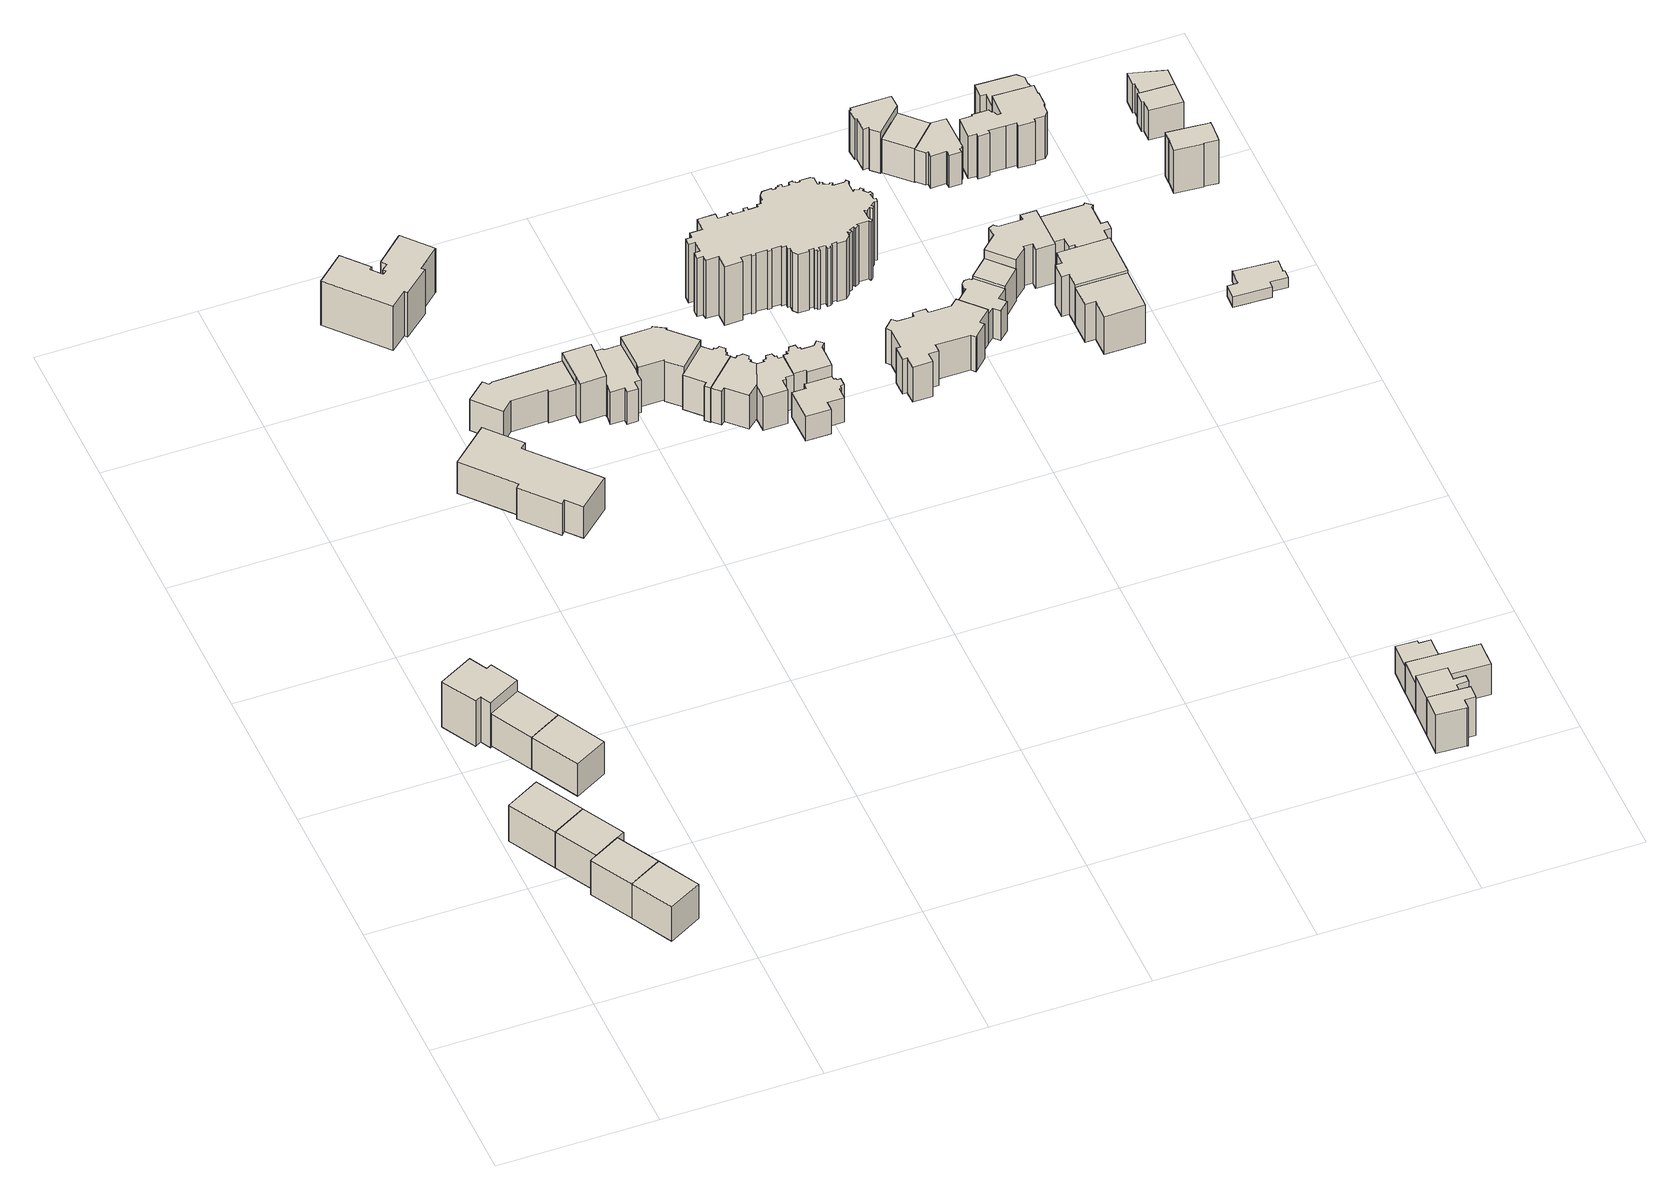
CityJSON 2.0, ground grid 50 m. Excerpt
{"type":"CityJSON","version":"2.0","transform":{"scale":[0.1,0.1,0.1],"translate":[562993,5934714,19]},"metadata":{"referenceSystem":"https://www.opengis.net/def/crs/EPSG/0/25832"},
"CityObjects":{
"building1":{"type":"Building","attributes":{"Gemeindeschluessel":"02200206","Geometrietyp2DReferenz":"3000","BezugspunktDach":"2000","function":"31001_1100","measuredHeight":14.51,"storeysAboveGround":5},"address":[{"country":"Germany","locality":"Hamburg","thoroughfareNumber":"10","thoroughfareName":"Mumsenstraße","postcode":"22767"}],"geometry":[{"type":"Solid","lod":"1","boundaries":[[[[0,1,2,3]],[[4,5,6,7]],[[2,4,7,3]],[[1,5,4,2]],[[0,6,5,1]],[[3,7,6,0]]]]}]},
"building2":{"type":"Building","attributes":{"Gemeindeschluessel":"02200206","Geometrietyp2DReferenz":"3000","BezugspunktDach":"2000","function":"31001_1010","measuredHeight":14.49,"storeysAboveGround":4},"address":[{"country":"Germany","locality":"Hamburg","thoroughfareNumber":"8","thoroughfareName":"Mumsenstraße","postcode":"22767"}],"geometry":[{"type":"Solid","lod":"1","boundaries":[[[[1,8,9,2]],[[10,11,5,4]],[[9,10,4,2]],[[8,11,10,9]],[[1,5,11,8]],[[2,4,5,1]]]]}]},
"building3":{"type":"Building","attributes":{"Gemeindeschluessel":"02200206","Geometrietyp2DReferenz":"3000","BezugspunktDach":"2000","function":"31001_1010","measuredHeight":13.82,"storeysAboveGround":4},"address":[{"country":"Germany","locality":"Hamburg","thoroughfareNumber":"6","thoroughfareName":"Mumsenstraße","postcode":"22767"}],"geometry":[{"type":"Solid","lod":"1","boundaries":[[[[12,13,14,15,16]],[[17,18,19,20,21]],[[15,17,21,16]],[[14,18,17,15]],[[13,19,18,14]],[[12,20,19,13]],[[16,21,20,12]]]]}]},
"building4":{"type":"Building","attributes":{"Gemeindeschluessel":"02200206","Geometrietyp2DReferenz":"3000","BezugspunktDach":"2000","function":"31001_1010","measuredHeight":13.87,"storeysAboveGround":4},"address":[{"country":"Germany","locality":"Hamburg","thoroughfareNumber":"4","thoroughfareName":"Mumsenstraße","postcode":"22767"}],"geometry":[{"type":"Solid","lod":"1","boundaries":[[[[13,22,23,14]],[[24,25,19,18]],[[23,24,18,14]],[[22,25,24,23]],[[13,19,25,22]],[[14,18,19,13]]]]}]},
"building5":{"type":"Building","attributes":{"Gemeindeschluessel":"02200206","Geometrietyp2DReferenz":"3000","BezugspunktDach":"2000","function":"31001_1100","measuredHeight":17.92,"storeysAboveGround":5},"address":[{"country":"Germany","locality":"Hamburg","thoroughfareNumber":"16","thoroughfareName":"Mumsenstraße","postcode":"22767"}],"geometry":[{"type":"Solid","lod":"1","boundaries":[[[[26,27,28,29,30,31,32,33]],[[34,35,36,37,38,39,40,41]],[[32,34,41,33]],[[31,35,34,32]],[[30,36,35,31]],[[29,37,36,30]],[[28,38,37,29]],[[27,39,38,28]],[[26,40,39,27]],[[33,41,40,26]]]]}]},
"building6":{"type":"Building","attributes":{"Gemeindeschluessel":"02200206","Geometrietyp2DReferenz":"3000","BezugspunktDach":"2000","function":"31001_1010","measuredHeight":12.77,"storeysAboveGround":4},"address":[{"country":"Germany","locality":"Hamburg","thoroughfareNumber":"14","thoroughfareName":"Mumsenstraße","postcode":"22767"}],"geometry":[{"type":"Solid","lod":"1","boundaries":[[[[42,43,44,45]],[[46,47,48,49]],[[44,46,49,45]],[[43,47,46,44]],[[42,48,47,43]],[[45,49,48,42]]]]}]},
"building7":{"type":"Building","attributes":{"Gemeindeschluessel":"02200206","Geometrietyp2DReferenz":"3000","BezugspunktDach":"2000","function":"31001_1010","measuredHeight":12.7,"storeysAboveGround":4},"address":[{"country":"Germany","locality":"Hamburg","thoroughfareNumber":"12","thoroughfareName":"Mumsenstraße","postcode":"22767"}],"geometry":[{"type":"Solid","lod":"1","boundaries":[[[[50,51,52,53]],[[54,55,47,46]],[[52,54,46,53]],[[51,55,54,52]],[[50,47,55,51]],[[53,46,47,50]]]]}]},
"building8":{"type":"Building","attributes":{"Gemeindeschluessel":"02200206","Geometrietyp2DReferenz":"3000","BezugspunktDach":"2000","function":"31001_1010","measuredHeight":12.42,"storeysAboveGround":3},"address":[{"country":"Germany","locality":"Hamburg","thoroughfareNumber":"184b","thoroughfareName":"Max-Brauer-Allee","postcode":"22765"}],"geometry":[{"type":"Solid","lod":"1","boundaries":[[[[56,57,58,59,60,61,62,63,64,65]],[[66,67,68,69,70,71,72,73,74,75]],[[64,66,75,65]],[[63,67,66,64]],[[62,68,67,63]],[[61,69,68,62]],[[60,70,69,61]],[[59,71,70,60]],[[58,72,71,59]],[[57,73,72,58]],[[56,74,73,57]],[[65,75,74,56]]]]}]},
"building9":{"type":"Building","attributes":{"Gemeindeschluessel":"02200206","Geometrietyp2DReferenz":"3000","BezugspunktDach":"2000","function":"31001_1120","measuredHeight":20.37,"storeysAboveGround":4},"address":[{"country":"Germany","locality":"Hamburg","thoroughfareNumber":"173","thoroughfareName":"Max-Brauer-Allee","postcode":"22765"}],"geometry":[{"type":"Solid","lod":"1","boundaries":[[[[76,77,78,79,80,81,82,83,84,85,86,87,88,89,90,91,92,93,94]],[[95,96,97,98,99,100,101,102,103,104,105,106,107,108,109,110,111,112,113]],[[93,95,113,94]],[[92,96,95,93]],[[91,97,96,92]],[[90,98,97,91]],[[89,99,98,90]],[[88,100,99,89]],[[87,101,100,88]],[[86,102,101,87]],[[85,103,102,86]],[[84,104,103,85]],[[83,105,104,84]],[[82,106,105,83]],[[81,107,106,82]],[[80,108,107,81]],[[79,109,108,80]],[[78,110,109,79]],[[77,111,110,78]],[[76,112,111,77]],[[94,113,112,76]]]]}]},
"building10":{"type":"Building","attributes":{"Gemeindeschluessel":"02200206","Geometrietyp2DReferenz":"3000","BezugspunktDach":"2000","function":"31001_1010","measuredHeight":13.75,"storeysAboveGround":4},"address":[{"country":"Germany","locality":"Hamburg","thoroughfareNumber":"186","thoroughfareName":"Max-Brauer-Allee","postcode":"22767"}],"geometry":[{"type":"Solid","lod":"1","boundaries":[[[[114,115,116,117,118,119,120,121,122,123]],[[124,125,126,127,128,129,130,131,132,133]],[[122,124,133,123]],[[121,125,124,122]],[[120,126,125,121]],[[119,127,126,120]],[[118,128,127,119]],[[117,129,128,118]],[[116,130,129,117]],[[115,131,130,116]],[[114,132,131,115]],[[123,133,132,114]]]]}]},
"building11":{"type":"Building","attributes":{"Gemeindeschluessel":"02200206","Geometrietyp2DReferenz":"3000","BezugspunktDach":"2000","function":"31001_1120","measuredHeight":16.07,"storeysAboveGround":3},"address":[{"country":"Germany","locality":"Hamburg","thoroughfareNumber":"3","thoroughfareName":"Bei der Johanniskirche","postcode":"22767"}],"geometry":[{"type":"Solid","lod":"1","boundaries":[[[[134,135,136,119,118]],[[137,138,139,140,141]],[[119,137,141,118]],[[136,138,137,119]],[[135,139,138,136]],[[134,140,139,135]],[[118,141,140,134]]]]}]},
"building12":{"type":"Building","attributes":{"Gemeindeschluessel":"02200206","Geometrietyp2DReferenz":"3000","BezugspunktDach":"2000","function":"31001_1010","measuredHeight":14.07,"storeysAboveGround":2},"address":[{"country":"Germany","locality":"Hamburg","thoroughfareNumber":"4","thoroughfareName":"Bei der Johanniskirche","postcode":"22767"}],"geometry":[{"type":"Solid","lod":"1","boundaries":[[[[142,143,144,145,146,147,148,149,150,151,152,153,154,155,156,157]],[[158,159,160,161,162,163,164,165,166,167,168,169,170,171,172,173]],[[156,158,173,157]],[[155,159,158,156]],[[154,160,159,155]],[[153,161,160,154]],[[152,162,161,153]],[[151,163,162,152]],[[150,164,163,151]],[[149,165,164,150]],[[148,166,165,149]],[[147,167,166,148]],[[146,168,167,147]],[[145,169,168,146]],[[144,170,169,145]],[[143,171,170,144]],[[142,172,171,143]],[[157,173,172,142]]]]}]},
"building13":{"type":"Building","attributes":{"Gemeindeschluessel":"02200206","Geometrietyp2DReferenz":"3000","BezugspunktDach":"2000","function":"31001_1010","measuredHeight":15.89,"storeysAboveGround":3},"address":[{"country":"Germany","locality":"Hamburg","thoroughfareNumber":"5","thoroughfareName":"Bei der Johanniskirche","postcode":"22767"}],"geometry":[{"type":"Solid","lod":"1","boundaries":[[[[174,175,154,153,152,151,176,177,178,179,180,181,182]],[[183,184,185,186,187,188,189,190,191,192,193,194,195]],[[181,183,195,182]],[[180,184,183,181]],[[179,185,184,180]],[[178,186,185,179]],[[177,187,186,178]],[[176,188,187,177]],[[151,189,188,176]],[[152,190,189,151]],[[153,191,190,152]],[[154,192,191,153]],[[175,193,192,154]],[[174,194,193,175]],[[182,195,194,174]]]]}]},
"building14":{"type":"Building","attributes":{"Gemeindeschluessel":"02200206","Geometrietyp2DReferenz":"3000","BezugspunktDach":"2000","function":"31001_1120","measuredHeight":14.58,"storeysAboveGround":2},"address":[{"country":"Germany","locality":"Hamburg","thoroughfareNumber":"6","thoroughfareName":"Bei der Johanniskirche","postcode":"22767"}],"geometry":[{"type":"Solid","lod":"1","boundaries":[[[[196,197,198,199,200,201,202,203,204,205,206,207,208,209,210]],[[211,212,213,214,215,216,217,218,219,220,221,222,223,224,225]],[[209,211,225,210]],[[208,212,211,209]],[[207,213,212,208]],[[206,214,213,207]],[[205,215,214,206]],[[204,216,215,205]],[[203,217,216,204]],[[202,218,217,203]],[[201,219,218,202]],[[200,220,219,201]],[[199,221,220,200]],[[198,222,221,199]],[[197,223,222,198]],[[196,224,223,197]],[[210,225,224,196]]]]}]},
"building15":{"type":"Building","attributes":{"Gemeindeschluessel":"02200206","Geometrietyp2DReferenz":"3000","BezugspunktDach":"2000","function":"31001_1010","measuredHeight":14.26,"storeysAboveGround":2},"address":[{"country":"Germany","locality":"Hamburg","thoroughfareNumber":"7","thoroughfareName":"Bei der Johanniskirche","postcode":"22767"}],"geometry":[{"type":"Solid","lod":"1","boundaries":[[[[226,227,228,229,230,231,232,233,234,235,236,237,238,239,240]],[[241,242,243,244,245,246,247,248,249,250,251,252,253,254,255]],[[239,241,255,240]],[[238,242,241,239]],[[237,243,242,238]],[[236,244,243,237]],[[235,245,244,236]],[[234,246,245,235]],[[233,247,246,234]],[[232,248,247,233]],[[231,249,248,232]],[[230,250,249,231]],[[229,251,250,230]],[[228,252,251,229]],[[227,253,252,228]],[[226,254,253,227]],[[240,255,254,226]]]]}]},
"building16":{"type":"Building","attributes":{"Gemeindeschluessel":"02200206","Geometrietyp2DReferenz":"3000","BezugspunktDach":"2000","function":"31001_1010","measuredHeight":14.2,"storeysAboveGround":2},"address":[{"country":"Germany","locality":"Hamburg","thoroughfareNumber":"8","thoroughfareName":"Bei der Johanniskirche","postcode":"22767"}],"geometry":[{"type":"Solid","lod":"1","boundaries":[[[[256,257,258,259,260,261,262,263,264,265,266,267,268,269,270,271,272]],[[273,274,275,276,277,278,279,280,281,282,283,284,285,286,287,288,289]],[[271,273,289,272]],[[270,274,273,271]],[[269,275,274,270]],[[268,276,275,269]],[[267,277,276,268]],[[266,278,277,267]],[[265,279,278,266]],[[264,280,279,265]],[[263,281,280,264]],[[262,282,281,263]],[[261,283,282,262]],[[260,284,283,261]],[[259,285,284,260]],[[258,286,285,259]],[[257,287,286,258]],[[256,288,287,257]],[[272,289,288,256]]]]}]},
"building17":{"type":"Building","attributes":{"Gemeindeschluessel":"02200206","Geometrietyp2DReferenz":"3000","BezugspunktDach":"2000","function":"31001_1010","measuredHeight":14.17,"storeysAboveGround":2},"address":[{"country":"Germany","locality":"Hamburg","thoroughfareNumber":"9a","thoroughfareName":"Bei der Johanniskirche","postcode":"22767"}],"geometry":[{"type":"Solid","lod":"1","boundaries":[[[[290,291,292,293,294,295,296,297,298,299,300,301,302,303,304,305,306]],[[307,308,309,310,311,312,313,314,315,316,317,318,319,320,321,322,323]],[[305,307,323,306]],[[304,308,307,305]],[[303,309,308,304]],[[302,310,309,303]],[[301,311,310,302]],[[300,312,311,301]],[[299,313,312,300]],[[298,314,313,299]],[[297,315,314,298]],[[296,316,315,297]],[[295,317,316,296]],[[294,318,317,295]],[[293,319,318,294]],[[292,320,319,293]],[[291,321,320,292]],[[290,322,321,291]],[[306,323,322,290]]]]}]},
"building18":{"type":"Building","attributes":{"Gemeindeschluessel":"02200206","Geometrietyp2DReferenz":"3000","BezugspunktDach":"2000","function":"31001_1010","measuredHeight":13.87,"storeysAboveGround":2},"address":[{"country":"Germany","locality":"Hamburg","thoroughfareNumber":"9","thoroughfareName":"Bei der Johanniskirche","postcode":"22767"}],"geometry":[{"type":"Solid","lod":"1","boundaries":[[[[324,325,326,327,328,329,330,331,332,333,334,335,336,337,338,339,340,341]],[[342,343,344,345,346,347,348,349,350,351,352,353,354,355,356,357,358,359]],[[340,342,359,341]],[[339,343,342,340]],[[338,344,343,339]],[[337,345,344,338]],[[336,346,345,337]],[[335,347,346,336]],[[334,348,347,335]],[[333,349,348,334]],[[332,350,349,333]],[[331,351,350,332]],[[330,352,351,331]],[[329,353,352,330]],[[328,354,353,329]],[[327,355,354,328]],[[326,356,355,327]],[[325,357,356,326]],[[324,358,357,325]],[[341,359,358,324]]]]}]},
"building19":{"type":"Building","attributes":{"name":"St.-Johannis-Kirche","Gemeindeschluessel":"02200206","Geometrietyp2DReferenz":"3000","BezugspunktDach":"2000","function":"31001_3040","measuredHeight":46.34,"storeysAboveGround":1},"address":[{"country":"Germany","locality":"Hamburg","thoroughfareNumber":"22","thoroughfareName":"Bei der Johanniskirche","postcode":"22767"}],"geometry":[{"type":"Solid","lod":"1","boundaries":[[[[360,361,362,363,364,365,366,367,368,369,370,371,372,373,374,375,376,377,378,379,380,381,382,383,384,385,386,387,388,389,390,391,392,393,394,395,396,397,398,399,400,401,402,403,404,405,406,407,408,409,410,411,412,413,414,415,416,417,418,419,420,421,422,423,424,425,426,427,428,429,430,431,432,433,434,435,436,437,438,439,440,441,442,443,444,445,446,447,448,449,450,451,452,453,454,455,456,457,458,459,460,461,462,463,464,465,466,467,468,469,470,471,472,473,474,475,476,477,478,479,480,481,482,483,484,485,486,487,488,489,490,491,492]],[[493,494,495,496,497,498,499,500,501,502,503,504,505,506,507,508,509,510,511,512,513,514,515,516,517,518,519,520,521,522,523,524,525,526,527,528,529,530,531,532,533,534,535,536,537,538,539,540,541,542,543,544,545,546,547,548,549,550,551,552,553,554,555,556,557,558,559,560,561,562,563,564,565,566,567,568,569,570,571,572,573,574,575,576,577,578,579,580,581,582,583,584,585,586,587,588,589,590,591,592,593,594,595,596,597,598,599,600,601,602,603,604,605,606,607,608,609,610,611,612,613,614,615,616,617,618,619,620,621,622,623,624,625]],[[491,493,625,492]],[[490,494,493,491]],[[489,495,494,490]],[[488,496,495,489]],[[487,497,496,488]],[[486,498,497,487]],[[485,499,498,486]],[[484,500,499,485]],[[483,501,500,484]],[[482,502,501,483]],[[481,503,502,482]],[[480,504,503,481]],[[479,505,504,480]],[[478,506,505,479]],[[477,507,506,478]],[[476,508,507,477]],[[475,509,508,476]],[[474,510,509,475]],[[473,511,510,474]],[[472,512,511,473]],[[471,513,512,472]],[[470,514,513,471]],[[469,515,514,470]],[[468,516,515,469]],[[467,517,516,468]],[[466,518,517,467]],[[465,519,518,466]],[[464,520,519,465]],[[463,521,520,464]],[[462,522,521,463]],[[461,523,522,462]],[[460,524,523,461]],[[459,525,524,460]],[[458,526,525,459]],[[457,527,526,458]],[[456,528,527,457]],[[455,529,528,456]],[[454,530,529,455]],[[453,531,530,454]],[[452,532,531,453]],[[451,533,532,452]],[[450,534,533,451]],[[449,535,534,450]],[[448,536,535,449]],[[447,537,536,448]],[[446,538,537,447]],[[445,539,538,446]],[[444,540,539,445]],[[443,541,540,444]],[[442,542,541,443]],[[441,543,542,442]],[[440,544,543,441]],[[439,545,544,440]],[[438,546,545,439]],[[437,547,546,438]],[[436,548,547,437]],[[435,549,548,436]],[[434,550,549,435]],[[433,551,550,434]],[[432,552,551,433]],[[431,553,552,432]],[[430,554,553,431]],[[429,555,554,430]],[[428,556,555,429]],[[427,557,556,428]],[[426,558,557,427]],[[425,559,558,426]],[[424,560,559,425]],[[423,561,560,424]],[[422,562,561,423]],[[421,563,562,422]],[[420,564,563,421]],[[419,565,564,420]],[[418,566,565,419]],[[417,567,566,418]],[[416,568,567,417]],[[415,569,568,416]],[[414,570,569,415]],[[413,571,570,414]],[[412,572,571,413]],[[411,573,572,412]],[[410,574,573,411]],[[409,575,574,410]],[[408,576,575,409]],[[407,577,576,408]],[[406,578,577,407]],[[405,579,578,406]],[[404,580,579,405]],[[403,581,580,404]],[[402,582,581,403]],[[401,583,582,402]],[[400,584,583,401]],[[399,585,584,400]],[[398,586,585,399]],[[397,587,586,398]],[[396,588,587,397]],[[395,589,588,396]],[[394,590,589,395]],[[393,591,590,394]],[[392,592,591,393]],[[391,593,592,392]],[[390,594,593,391]],[[389,595,594,390]],[[388,596,595,389]],[[387,597,596,388]],[[386,598,597,387]],[[385,599,598,386]],[[384,600,599,385]],[[383,601,600,384]],[[382,602,601,383]],[[381,603,602,382]],[[380,604,603,381]],[[379,605,604,380]],[[378,606,605,379]],[[377,607,606,378]],[[376,608,607,377]],[[375,609,608,376]],[[374,610,609,375]],[[373,611,610,374]],[[372,612,611,373]],[[371,613,612,372]],[[370,614,613,371]],[[369,615,614,370]],[[368,616,615,369]],[[367,617,616,368]],[[366,618,617,367]],[[365,619,618,366]],[[364,620,619,365]],[[363,621,620,364]],[[362,622,621,363]],[[361,623,622,362]],[[360,624,623,361]],[[492,625,624,360]]]]}]},
"building20":{"type":"Building","attributes":{"Gemeindeschluessel":"02200206","Geometrietyp2DReferenz":"3000","BezugspunktDach":"2000","function":"31001_1010","measuredHeight":13.88,"storeysAboveGround":4},"address":[{"country":"Germany","locality":"Hamburg","thoroughfareNumber":"10","thoroughfareName":"Bei der Johanniskirche","postcode":"22767"}],"geometry":[{"type":"Solid","lod":"1","boundaries":[[[[626,627,628,629,630,631,632,633,634,635,636,637,638,639,640,641,642,643,644,645,646,647,648,649,650,651]],[[652,653,654,655,656,657,658,659,660,661,662,663,664,665,666,667,668,669,670,671,672,673,674,675,676,677]],[[650,652,677,651]],[[649,653,652,650]],[[648,654,653,649]],[[647,655,654,648]],[[646,656,655,647]],[[645,657,656,646]],[[644,658,657,645]],[[643,659,658,644]],[[642,660,659,643]],[[641,661,660,642]],[[640,662,661,641]],[[639,663,662,640]],[[638,664,663,639]],[[637,665,664,638]],[[636,666,665,637]],[[635,667,666,636]],[[634,668,667,635]],[[633,669,668,634]],[[632,670,669,633]],[[631,671,670,632]],[[630,672,671,631]],[[629,673,672,630]],[[628,674,673,629]],[[627,675,674,628]],[[626,676,675,627]],[[651,677,676,626]]]]}]},
"building21":{"type":"Building","attributes":{"Gemeindeschluessel":"02200206","Geometrietyp2DReferenz":"3000","BezugspunktDach":"2000","function":"31001_1010","measuredHeight":17.24,"storeysAboveGround":4},"address":[{"country":"Germany","locality":"Hamburg","thoroughfareNumber":"6","thoroughfareName":"Wohlers Allee","postcode":"22767"}],"geometry":[{"type":"Solid","lod":"1","boundaries":[[[[678,679,680,681,682,683,684]],[[685,686,687,688,689,690,691]],[[683,685,691,684]],[[682,686,685,683]],[[681,687,686,682]],[[680,688,687,681]],[[679,689,688,680]],[[678,690,689,679]],[[684,691,690,678]]]]}]},
"building22":{"type":"Building","attributes":{"Gemeindeschluessel":"02200206","Geometrietyp2DReferenz":"3000","BezugspunktDach":"2000","function":"31001_1010","measuredHeight":14.9,"storeysAboveGround":3},"address":[{"country":"Germany","locality":"Hamburg","thoroughfareNumber":"11","thoroughfareName":"Bei der Johanniskirche","postcode":"22767"}],"geometry":[{"type":"Solid","lod":"1","boundaries":[[[[692,693,694,695,696,697,698,699,700,701,702,703,704,705]],[[706,707,708,709,710,711,712,713,714,715,716,717,718,719]],[[704,706,719,705]],[[703,707,706,704]],[[702,708,707,703]],[[701,709,708,702]],[[700,710,709,701]],[[699,711,710,700]],[[698,712,711,699]],[[697,713,712,698]],[[696,714,713,697]],[[695,715,714,696]],[[694,716,715,695]],[[693,717,716,694]],[[692,718,717,693]],[[705,719,718,692]]]]}]},
"building23":{"type":"Building","attributes":{"Gemeindeschluessel":"02200206","Geometrietyp2DReferenz":"3000","BezugspunktDach":"2000","function":"31001_1010","measuredHeight":17.32,"storeysAboveGround":4},"address":[{"country":"Germany","locality":"Hamburg","thoroughfareNumber":"10","thoroughfareName":"Wohlers Allee","postcode":"22767"}],"geometry":[{"type":"Solid","lod":"1","boundaries":[[[[720,681,721,722,723,724,725,726]],[[727,728,729,730,731,732,733,734]],[[725,727,734,726]],[[724,728,727,725]],[[723,729,728,724]],[[722,730,729,723]],[[721,731,730,722]],[[681,732,731,721]],[[720,733,732,681]],[[726,734,733,720]]]]}]},
"building24":{"type":"Building","attributes":{"Gemeindeschluessel":"02200206","Geometrietyp2DReferenz":"3000","BezugspunktDach":"2000","function":"31001_1010","measuredHeight":12.06,"storeysAboveGround":2},"address":[{"country":"Germany","locality":"Hamburg","thoroughfareNumber":"14","thoroughfareName":"Wohlers Allee","postcode":"22767"}],"geometry":[{"type":"Solid","lod":"1","boundaries":[[[[735,736,737,738,739,740]],[[741,742,743,744,745,746]],[[739,741,746,740]],[[738,742,741,739]],[[737,743,742,738]],[[736,744,743,737]],[[735,745,744,736]],[[740,746,745,735]]]]}]},
"building25":{"type":"Building","attributes":{"Gemeindeschluessel":"02200206","Geometrietyp2DReferenz":"3000","BezugspunktDach":"2000","function":"31001_1010","measuredHeight":12.53,"storeysAboveGround":2},"address":[{"country":"Germany","locality":"Hamburg","thoroughfareNumber":"12","thoroughfareName":"Bei der Johanniskirche","postcode":"22767"}],"geometry":[{"type":"Solid","lod":"1","boundaries":[[[[747,748,704,703]],[[749,750,751,752]],[[704,749,752,703]],[[748,750,749,704]],[[747,751,750,748]],[[703,752,751,747]]]]}]},
"building26":{"type":"Building","attributes":{"Gemeindeschluessel":"02200206","Geometrietyp2DReferenz":"3000","BezugspunktDach":"2000","function":"31001_1010","measuredHeight":12.16,"storeysAboveGround":2},"address":[{"country":"Germany","locality":"Hamburg","thoroughfareNumber":"12","thoroughfareName":"Wohlers Allee","postcode":"22767"}],"geometry":[{"type":"Solid","lod":"1","boundaries":[[[[721,753,754,755]],[[756,757,758,759]],[[754,756,759,755]],[[753,757,756,754]],[[721,758,757,753]],[[755,759,758,721]]]]}]},
"building27":{"type":"Building","attributes":{"Gemeindeschluessel":"02200206","Geometrietyp2DReferenz":"3000","BezugspunktDach":"2000","function":"31001_1010","measuredHeight":15.52,"storeysAboveGround":4},"address":[{"country":"Germany","locality":"Hamburg","thoroughfareNumber":"13","thoroughfareName":"Bei der Johanniskirche","postcode":"22767"}],"geometry":[{"type":"Solid","lod":"1","boundaries":[[[[760,761,762,763,764,765,766,767,768,769,770,771,772,773,774]],[[775,776,777,778,779,780,781,782,783,784,785,786,787,788,789]],[[773,775,789,774]],[[772,776,775,773]],[[771,777,776,772]],[[770,778,777,771]],[[769,779,778,770]],[[768,780,779,769]],[[767,781,780,768]],[[766,782,781,767]],[[765,783,782,766]],[[764,784,783,765]],[[763,785,784,764]],[[762,786,785,763]],[[761,787,786,762]],[[760,788,787,761]],[[774,789,788,760]]]]}]},
"building28":{"type":"Building","attributes":{"Geometrietyp2DReferenz":"3000","Gemeindeschluessel":"02200206","BezugspunktDach":"2000","function":"31001_1010","measuredHeight":16.06,"storeysAboveGround":3},"address":[{"country":"Germany","locality":"Hamburg","thoroughfareNumber":"17","thoroughfareName":"Bei der Johanniskirche","postcode":"22767"}],"geometry":[{"type":"Solid","lod":"1","boundaries":[[[[790,791,792,793,794,795,796,797,798,799,800]],[[801,802,803,804,805,806,807,808,809,810,811]],[[799,801,811,800]],[[798,802,801,799]],[[797,803,802,798]],[[796,804,803,797]],[[795,805,804,796]],[[794,806,805,795]],[[793,807,806,794]],[[792,808,807,793]],[[791,809,808,792]],[[790,810,809,791]],[[800,811,810,790]]]]}]},
"building29":{"type":"Building","attributes":{"Gemeindeschluessel":"02200206","Geometrietyp2DReferenz":"3000","BezugspunktDach":"2000","function":"31001_1010","measuredHeight":13.3,"storeysAboveGround":2},"address":[{"country":"Germany","locality":"Hamburg","thoroughfareNumber":"16","thoroughfareName":"Bei der Johanniskirche","postcode":"22767"}],"geometry":[{"type":"Solid","lod":"1","boundaries":[[[[812,800,813,814]],[[815,816,817,818]],[[813,815,818,814]],[[800,816,815,813]],[[812,817,816,800]],[[814,818,817,812]]]]}]},
"building30":{"type":"Building","attributes":{"Gemeindeschluessel":"02200206","Geometrietyp2DReferenz":"3000","BezugspunktDach":"2000","function":"31001_1010","measuredHeight":16.91,"storeysAboveGround":4},"address":[{"country":"Germany","locality":"Hamburg","thoroughfareNumber":"1","thoroughfareName":"Wohlers Allee","postcode":"22767"}],"geometry":[{"type":"Solid","lod":"1","boundaries":[[[[819,820,821,822,823,824]],[[825,826,827,828,829,830]],[[823,825,830,824]],[[822,826,825,823]],[[821,827,826,822]],[[820,828,827,821]],[[819,829,828,820]],[[824,830,829,819]]]]}]},
"building31":{"type":"Building","attributes":{"Gemeindeschluessel":"02200206","Geometrietyp2DReferenz":"3000","BezugspunktDach":"2000","function":"31001_1010","measuredHeight":12.62,"storeysAboveGround":2},"address":[{"country":"Germany","locality":"Hamburg","thoroughfareNumber":"15","thoroughfareName":"Bei der Johanniskirche","postcode":"22767"}],"geometry":[{"type":"Solid","lod":"1","boundaries":[[[[831,832,833,834,835,836,837,838,839,840,841,842,843,844,845,846]],[[847,848,849,850,851,852,853,854,855,856,857,858,859,860,861,862]],[[845,847,862,846]],[[844,848,847,845]],[[843,849,848,844]],[[842,850,849,843]],[[841,851,850,842]],[[840,852,851,841]],[[839,853,852,840]],[[838,854,853,839]],[[837,855,854,838]],[[836,856,855,837]],[[835,857,856,836]],[[834,858,857,835]],[[833,859,858,834]],[[832,860,859,833]],[[831,861,860,832]],[[846,862,861,831]]]]}]},
"building32":{"type":"Building","attributes":{"Gemeindeschluessel":"02200206","Geometrietyp2DReferenz":"3000","BezugspunktDach":"2000","function":"31001_1120","measuredHeight":15.83,"storeysAboveGround":3},"address":[{"country":"Germany","locality":"Hamburg","thoroughfareNumber":"3","thoroughfareName":"Wohlers Allee","postcode":"22767"}],"geometry":[{"type":"Solid","lod":"1","boundaries":[[[[823,822,863,864,865,866,867,868]],[[869,870,871,872,873,874,875,876]],[[867,869,876,868]],[[866,870,869,867]],[[865,871,870,866]],[[864,872,871,865]],[[863,873,872,864]],[[822,874,873,863]],[[823,875,874,822]],[[868,876,875,823]]]]}]},
"building33":{"type":"Building","attributes":{"Gemeindeschluessel":"02200206","Geometrietyp2DReferenz":"3000","BezugspunktDach":"2000","function":"31001_1010","measuredHeight":16.32,"storeysAboveGround":3},"address":[{"country":"Germany","locality":"Hamburg","thoroughfareNumber":"14","thoroughfareName":"Bei der Johanniskirche","postcode":"22767"}],"geometry":[{"type":"Solid","lod":"1","boundaries":[[[[877,878,879,880,881,882,883,884,885,886,887,888,889,890,891]],[[892,893,894,895,896,897,898,899,900,901,902,903,904,905,906]],[[890,892,906,891]],[[889,893,892,890]],[[888,894,893,889]],[[887,895,894,888]],[[886,896,895,887]],[[885,897,896,886]],[[884,898,897,885]],[[883,899,898,884]],[[882,900,899,883]],[[881,901,900,882]],[[880,902,901,881]],[[879,903,902,880]],[[878,904,903,879]],[[877,905,904,878]],[[891,906,905,877]]]]}]},
"building34":{"type":"Building","attributes":{"Gemeindeschluessel":"02200206","Geometrietyp2DReferenz":"3000","BezugspunktDach":"2000","function":"31001_1010","measuredHeight":17.25,"storeysAboveGround":4},"address":[{"country":"Germany","locality":"Hamburg","thoroughfareNumber":"7","thoroughfareName":"Wohlers Allee","postcode":"22767"}],"geometry":[{"type":"Solid","lod":"1","boundaries":[[[[907,908,909,910,911,912,913,914,915,916,917,918,919,920,921,922,923,924,925,926,927,928,929,930,931,932]],[[933,934,935,936,937,938,939,940,941,942,943,944,945,946,947,948,949,950,951,952,953,954,955,956,957,958]],[[931,933,958,932]],[[930,934,933,931]],[[929,935,934,930]],[[928,936,935,929]],[[927,937,936,928]],[[926,938,937,927]],[[925,939,938,926]],[[924,940,939,925]],[[923,941,940,924]],[[922,942,941,923]],[[921,943,942,922]],[[920,944,943,921]],[[919,945,944,920]],[[918,946,945,919]],[[917,947,946,918]],[[916,948,947,917]],[[915,949,948,916]],[[914,950,949,915]],[[913,951,950,914]],[[912,952,951,913]],[[911,953,952,912]],[[910,954,953,911]],[[909,955,954,910]],[[908,956,955,909]],[[907,957,956,908]],[[932,958,957,907]]]]}]},
"building35":{"type":"Building","attributes":{"Gemeindeschluessel":"02200206","Geometrietyp2DReferenz":"3000","BezugspunktDach":"2000","function":"31001_1100","measuredHeight":14.39,"storeysAboveGround":4},"address":[{"country":"Germany","locality":"Hamburg","thoroughfareNumber":"9","thoroughfareName":"Wohlers Allee","postcode":"22767"}],"geometry":[{"type":"Solid","lod":"1","boundaries":[[[[959,960,961,962,963,964,965,966,967,968]],[[969,970,971,972,973,974,975,976,977,978]],[[967,969,978,968]],[[966,970,969,967]],[[965,971,970,966]],[[964,972,971,965]],[[963,973,972,964]],[[962,974,973,963]],[[961,975,974,962]],[[960,976,975,961]],[[959,977,976,960]],[[968,978,977,959]]]]}]},
"building36":{"type":"Building","attributes":{"Gemeindeschluessel":"02200206","Geometrietyp2DReferenz":"3000","BezugspunktDach":"2000","function":"31001_3060","measuredHeight":4.03,"storeysAboveGround":1},"address":[{"country":"Germany","locality":"Hamburg","thoroughfareNumber":"40","thoroughfareName":"Wohlers Allee","postcode":"22767"}],"geometry":[{"type":"Solid","lod":"1","boundaries":[[[[979,980,981,982,983,984,985,986,987,988,989,990]],[[991,992,993,994,995,996,997,998,999,1000,1001,1002]],[[989,991,1002,990]],[[988,992,991,989]],[[987,993,992,988]],[[986,994,993,987]],[[985,995,994,986]],[[984,996,995,985]],[[983,997,996,984]],[[982,998,997,983]],[[981,999,998,982]],[[980,1000,999,981]],[[979,1001,1000,980]],[[990,1002,1001,979]]]]}]},
"building37":{"type":"Building","attributes":{"Gemeindeschluessel":"02200206","Geometrietyp2DReferenz":"3000","BezugspunktDach":"2000","function":"31001_1010","measuredHeight":17.01,"storeysAboveGround":5},"address":[{"country":"Germany","locality":"Hamburg","thoroughfareNumber":"48","thoroughfareName":"Wohlers Allee","postcode":"22767"}],"geometry":[{"type":"Solid","lod":"1","boundaries":[[[[1003,1004,1005,1006,1007,1008,1009,1010,1011,1012,1013,1014]],[[1015,1016,1017,1018,1019,1020,1021,1022,1023,1024,1025,1026]],[[1013,1015,1026,1014]],[[1012,1016,1015,1013]],[[1011,1017,1016,1012]],[[1010,1018,1017,1011]],[[1009,1019,1018,1010]],[[1008,1020,1019,1009]],[[1007,1021,1020,1008]],[[1006,1022,1021,1007]],[[1005,1023,1022,1006]],[[1004,1024,1023,1005]],[[1003,1025,1024,1004]],[[1014,1026,1025,1003]]]]}]},
"building38":{"type":"Building","attributes":{"Gemeindeschluessel":"02200206","Geometrietyp2DReferenz":"3000","BezugspunktDach":"2000","function":"31001_1010","measuredHeight":11.66,"storeysAboveGround":3},"address":[{"country":"Germany","locality":"Hamburg","thoroughfareNumber":"54","thoroughfareName":"Wohlers Allee","postcode":"22767"}],"geometry":[{"type":"Solid","lod":"1","boundaries":[[[[1027,1028,1029,1030,1031,1032,1033]],[[1034,1035,1036,1037,1038,1039,1040]],[[1032,1034,1040,1033]],[[1031,1035,1034,1032]],[[1030,1036,1035,1031]],[[1029,1037,1036,1030]],[[1028,1038,1037,1029]],[[1027,1039,1038,1028]],[[1033,1040,1039,1027]]]]}]},
"building39":{"type":"Building","attributes":{"Gemeindeschluessel":"02200206","Geometrietyp2DReferenz":"3000","BezugspunktDach":"2000","function":"31001_1010","measuredHeight":11.29,"storeysAboveGround":3},"address":[{"country":"Germany","locality":"Hamburg","thoroughfareNumber":"56","thoroughfareName":"Wohlers Allee","postcode":"22767"}],"geometry":[{"type":"Solid","lod":"1","boundaries":[[[[1041,1042,1043,1044,1045,1046]],[[1047,1048,1049,1050,1051,1052]],[[1045,1047,1052,1046]],[[1044,1048,1047,1045]],[[1043,1049,1048,1044]],[[1042,1050,1049,1043]],[[1041,1051,1050,1042]],[[1046,1052,1051,1041]]]]}]}
},
"vertices":[
[118,730,34],[200,581,34],[93,523,34],[11,672,34],[93,523,176],[200,581,176],[118,730,176],[11,672,176],
[272,450,34],[165,392,34],[165,392,176],[272,450,176],
[247,436,41],[320,305,41],[215,249,41],[143,380,41],[165,392,41],[143,380,177],[215,249,177],[320,305,177],[247,436,177],[165,392,177],
[390,177,41],[286,120,41],[286,120,177],[390,177,177],
[115,1228,31],[145,1173,31],[162,1182,31],[208,1097,31],[105,1041,31],[87,1074,31],[67,1063,31],[8,1171,31],[67,1063,210],[87,1074,210],[105,1041,210],[208,1097,210],[162,1182,210],[145,1173,210],[115,1228,210],[8,1171,210],
[208,1097,40],[280,965,40],[176,909,40],[105,1041,40],[176,909,168],[280,965,168],[208,1097,168],[105,1041,168],
[280,965,41],[360,816,41],[257,760,41],[176,909,41],[257,760,168],[360,816,168],
[664,1730,26],[623,1776,26],[611,1764,26],[516,1872,26],[528,1884,26],[399,2031,26],[516,2134,26],[606,2031,26],[587,2015,26],[762,1816,26],[587,2015,150],[606,2031,150],[516,2134,150],[399,2031,150],[528,1884,150],[516,1872,150],[611,1764,150],[623,1776,150],[664,1730,150],[762,1816,150],
[591,2752,7],[511,2683,7],[503,2692,7],[452,2648,7],[301,2819,7],[387,2895,7],[455,2818,7],[446,2811,7],[475,2778,7],[487,2789,7],[480,2796,7],[499,2812,7],[486,2827,7],[549,2884,7],[570,2903,7],[575,2907,7],[651,2820,7],[646,2817,7],[582,2761,7],[646,2817,182],[651,2820,182],[575,2907,182],[570,2903,182],[549,2884,182],[486,2827,182],[499,2812,182],[480,2796,182],[487,2789,182],[475,2778,182],[446,2811,182],[455,2818,182],[387,2895,182],[301,2819,182],[452,2648,182],[503,2692,182],[511,2683,182],[591,2752,182],[582,2761,182],
[529,2259,19],[588,2311,19],[602,2295,19],[614,2300,19],[828,2305,19],[829,2205,19],[747,2203,19],[747,2212,19],[634,2209,19],[600,2179,19],[634,2209,142],[747,2212,142],[747,2203,142],[829,2205,142],[828,2305,142],[614,2300,142],[602,2295,142],[588,2311,142],[529,2259,142],[600,2179,142],
[917,2307,19],[910,2173,19],[829,2171,19],[829,2205,174],[829,2171,174],[910,2173,174],[917,2307,174],[828,2305,174],
[952,2120,15],[951,2137,15],[907,2137,15],[911,2170,15],[910,2170,15],[910,2173,15],[917,2307,15],[953,2307,15],[953,2302,15],[1006,2303,15],[1008,2184,15],[1006,2184,15],[1006,2171,15],[1007,2150,15],[986,2150,15],[986,2120,15],[986,2150,143],[1007,2150,143],[1006,2171,143],[1006,2184,143],[1008,2184,143],[1006,2303,143],[953,2302,143],[953,2307,143],[917,2307,143],[910,2173,143],[910,2170,143],[911,2170,143],[907,2137,143],[951,2137,143],[952,2120,143],[986,2120,143],
[1085,2166,15],[1085,2172,15],[1100,2305,15],[1103,2309,15],[1139,2288,15],[1136,2283,15],[1211,2207,15],[1208,2204,15],[1127,2124,15],[1208,2204,174],[1211,2207,174],[1136,2283,174],[1139,2288,174],[1103,2309,174],[1100,2305,174],[1006,2303,174],[1008,2184,174],[1006,2184,174],[1006,2171,174],[1085,2172,174],[1085,2166,174],[1127,2124,174],
[1173,2038,17],[1159,2052,17],[1170,2063,17],[1119,2116,17],[1127,2124,17],[1208,2204,17],[1235,2177,17],[1240,2183,17],[1245,2177,17],[1257,2183,17],[1271,2168,17],[1266,2156,17],[1269,2153,17],[1262,2145,17],[1272,2135,17],[1262,2145,154],[1269,2153,154],[1266,2156,154],[1271,2168,154],[1257,2183,154],[1245,2177,154],[1240,2183,154],[1235,2177,154],[1208,2204,154],[1127,2124,154],[1119,2116,154],[1170,2063,154],[1159,2052,154],[1173,2038,154],[1272,2135,154],
[1272,2135,20],[1283,2123,20],[1291,2131,20],[1293,2129,20],[1308,2131,20],[1320,2118,20],[1316,2106,20],[1321,2100,20],[1316,2095,20],[1329,2082,20],[1298,2000,20],[1262,1970,20],[1208,2024,20],[1197,2013,20],[1173,2038,20],[1197,2013,153],[1208,2024,153],[1262,1970,153],[1298,2000,153],[1329,2082,153],[1316,2095,153],[1321,2100,153],[1316,2106,153],[1320,2118,153],[1308,2131,153],[1293,2129,153],[1291,2131,153],[1283,2123,153],[1272,2135,153],[1173,2038,153],
[1385,1993,17],[1373,1993,17],[1373,1952,17],[1298,1952,17],[1298,2000,17],[1329,2082,17],[1354,2082,17],[1354,2090,17],[1362,2090,17],[1366,2103,17],[1384,2103,17],[1388,2090,17],[1394,2090,17],[1394,2080,17],[1410,2080,17],[1411,2001,17],[1385,2001,17],[1411,2001,151],[1410,2080,151],[1394,2080,151],[1394,2090,151],[1388,2090,151],[1384,2103,151],[1366,2103,151],[1362,2090,151],[1354,2090,151],[1354,2082,151],[1329,2082,151],[1298,2000,151],[1298,1952,151],[1373,1952,151],[1373,1993,151],[1385,1993,151],[1385,2001,151],
[1471,1869,17],[1394,1869,17],[1393,1974,17],[1438,1974,17],[1438,1992,17],[1448,1992,17],[1523,1992,17],[1523,1979,17],[1530,1979,17],[1530,1974,17],[1542,1974,17],[1542,1948,17],[1530,1948,17],[1530,1938,17],[1523,1938,17],[1523,1899,17],[1471,1899,17],[1523,1899,113],[1523,1938,113],[1530,1938,113],[1530,1948,113],[1542,1948,113],[1542,1974,113],[1530,1974,113],[1530,1979,113],[1523,1979,113],[1523,1992,113],[1448,1992,113],[1438,1992,113],[1438,1974,113],[1393,1974,113],[1394,1869,113],[1471,1869,113],[1471,1899,113],
[1425,2080,19],[1424,2090,19],[1432,2090,19],[1432,2094,19],[1437,2104,19],[1457,2104,19],[1459,2090,19],[1466,2090,19],[1466,2083,19],[1505,2083,19],[1518,2098,19],[1536,2083,19],[1523,2067,19],[1523,1992,19],[1448,1992,19],[1448,2001,19],[1411,2001,19],[1410,2080,19],[1411,2001,158],[1448,2001,158],[1448,1992,158],[1523,1992,158],[1523,2067,158],[1536,2083,158],[1518,2098,158],[1505,2083,158],[1466,2083,158],[1466,2090,158],[1459,2090,158],[1457,2104,158],[1437,2104,158],[1432,2094,158],[1432,2090,158],[1424,2090,158],[1425,2080,158],[1410,2080,158],
[1806,2431,31],[1798,2440,31],[1799,2403,31],[1808,2393,31],[1801,2386,31],[1795,2393,31],[1758,2393,31],[1762,2386,31],[1750,2379,31],[1747,2386,31],[1732,2378,31],[1736,2371,31],[1727,2367,31],[1722,2377,31],[1722,2356,31],[1706,2342,31],[1680,2342,31],[1680,2347,31],[1663,2347,31],[1663,2339,31],[1656,2339,31],[1656,2334,31],[1647,2334,31],[1647,2347,31],[1624,2347,31],[1624,2333,31],[1617,2333,31],[1617,2339,31],[1610,2339,31],[1610,2347,31],[1594,2347,31],[1594,2341,31],[1561,2341,31],[1549,2355,31],[1549,2373,31],[1542,2373,31],[1542,2385,31],[1528,2385,31],[1528,2391,31],[1498,2391,31],[1498,2385,31],[1486,2385,31],[1486,2391,31],[1449,2391,31],[1449,2385,31],[1437,2385,31],[1437,2391,31],[1405,2391,31],[1405,2373,31],[1349,2372,31],[1349,2417,31],[1309,2417,31],[1309,2434,31],[1290,2433,31],[1290,2457,31],[1309,2457,31],[1309,2494,31],[1289,2493,31],[1289,2517,31],[1309,2517,31],[1309,2535,31],[1348,2535,31],[1348,2579,31],[1404,2579,31],[1404,2561,31],[1436,2561,31],[1436,2570,31],[1448,2570,31],[1448,2561,31],[1485,2561,31],[1485,2571,31],[1497,2571,31],[1497,2561,31],[1527,2562,31],[1527,2571,31],[1541,2571,31],[1541,2582,31],[1548,2582,31],[1548,2584,31],[1548,2600,31],[1559,2614,31],[1589,2616,31],[1589,2610,31],[1602,2610,31],[1602,2616,31],[1611,2616,31],[1611,2621,31],[1621,2621,31],[1621,2610,31],[1644,2610,31],[1644,2621,31],[1655,2621,31],[1655,2616,31],[1661,2616,31],[1661,2611,31],[1675,2611,31],[1675,2616,31],[1707,2616,31],[1716,2610,31],[1716,2585,31],[1716,2583,31],[1722,2583,31],[1724,2589,31],[1733,2585,31],[1730,2579,31],[1735,2576,31],[1747,2571,31],[1750,2576,31],[1758,2572,31],[1753,2563,31],[1790,2563,31],[1796,2569,31],[1803,2561,31],[1798,2556,31],[1798,2538,31],[1798,2517,31],[1804,2525,31],[1816,2519,31],[1822,2525,31],[1830,2518,31],[1825,2512,31],[1837,2499,31],[1844,2501,31],[1847,2490,31],[1839,2489,31],[1841,2470,31],[1849,2468,31],[1846,2456,31],[1838,2458,31],[1825,2447,31],[1831,2441,31],[1824,2435,31],[1818,2441,31],[1824,2435,262],[1831,2441,262],[1825,2447,262],[1838,2458,262],[1846,2456,262],[1849,2468,262],[1841,2470,262],[1839,2489,262],[1847,2490,262],[1844,2501,262],[1837,2499,262],[1825,2512,262],[1830,2518,262],[1822,2525,262],[1816,2519,262],[1804,2525,262],[1798,2517,262],[1798,2538,262],[1798,2556,262],[1803,2561,262],[1796,2569,262],[1790,2563,262],[1753,2563,262],[1758,2572,262],[1750,2576,262],[1747,2571,262],[1735,2576,262],[1730,2579,262],[1733,2585,262],[1724,2589,262],[1722,2583,262],[1716,2583,262],[1716,2585,262],[1716,2610,262],[1707,2616,262],[1675,2616,262],[1675,2611,262],[1661,2611,262],[1661,2616,262],[1655,2616,262],[1655,2621,262],[1644,2621,262],[1644,2610,262],[1621,2610,262],[1621,2621,262],[1611,2621,262],[1611,2616,262],[1602,2616,262],[1602,2610,262],[1589,2610,262],[1589,2616,262],[1559,2614,262],[1548,2600,262],[1548,2584,262],[1548,2582,262],[1541,2582,262],[1541,2571,262],[1527,2571,262],[1527,2562,262],[1497,2561,262],[1497,2571,262],[1485,2571,262],[1485,2561,262],[1448,2561,262],[1448,2570,262],[1436,2570,262],[1436,2561,262],[1404,2561,262],[1404,2579,262],[1348,2579,262],[1348,2535,262],[1309,2535,262],[1309,2517,262],[1289,2517,262],[1289,2493,262],[1309,2494,262],[1309,2457,262],[1290,2457,262],[1290,2433,262],[1309,2434,262],[1309,2417,262],[1349,2417,262],[1349,2372,262],[1405,2373,262],[1405,2391,262],[1437,2391,262],[1437,2385,262],[1449,2385,262],[1449,2391,262],[1486,2391,262],[1486,2385,262],[1498,2385,262],[1498,2391,262],[1528,2391,262],[1528,2385,262],[1542,2385,262],[1542,2373,262],[1549,2373,262],[1549,2355,262],[1561,2341,262],[1594,2341,262],[1594,2347,262],[1610,2347,262],[1610,2339,262],[1617,2339,262],[1617,2333,262],[1624,2333,262],[1624,2347,262],[1647,2347,262],[1647,2334,262],[1656,2334,262],[1656,2339,262],[1663,2339,262],[1663,2347,262],[1680,2347,262],[1680,2342,262],[1706,2342,262],[1722,2356,262],[1722,2377,262],[1727,2367,262],[1736,2371,262],[1732,2378,262],[1747,2386,262],[1750,2379,262],[1762,2386,262],[1758,2393,262],[1795,2393,262],[1801,2386,262],[1808,2393,262],[1799,2403,262],[1798,2440,262],[1806,2431,262],[1818,2441,262],
[1793,1900,19],[1731,1900,19],[1731,1940,19],[1717,1940,19],[1717,1989,19],[1731,1989,19],[1731,2061,19],[1719,2073,19],[1747,2102,19],[1760,2089,19],[1812,2089,19],[1813,2104,19],[1853,2104,19],[1854,2089,19],[1925,2089,19],[1947,2109,19],[2016,2036,19],[2015,2035,19],[1975,1997,19],[1985,1986,19],[1945,1948,19],[1943,1946,19],[1931,1958,19],[1824,1959,19],[1824,1934,19],[1793,1934,19],[1824,1934,156],[1824,1959,156],[1931,1958,156],[1943,1946,156],[1945,1948,156],[1985,1986,156],[1975,1997,156],[2015,2035,156],[2016,2036,156],[1947,2109,156],[1925,2089,156],[1854,2089,156],[1853,2104,156],[1813,2104,156],[1812,2089,156],[1760,2089,156],[1747,2102,156],[1719,2073,156],[1731,2061,156],[1731,1989,156],[1717,1989,156],[1717,1940,156],[1731,1940,156],[1731,1900,156],[1793,1900,156],[1793,1934,156],
[2662,9,46],[2658,9,46],[2566,14,46],[2569,90,46],[2700,84,46],[2698,39,46],[2663,41,46],[2698,39,198],[2700,84,198],[2569,90,198],[2566,14,198],[2658,9,198],[2662,9,198],[2663,41,198],
[2085,2065,20],[2053,2036,20],[2036,2054,20],[2016,2036,20],[1947,2109,20],[1995,2154,20],[1990,2158,20],[1993,2178,20],[2003,2188,20],[2019,2189,20],[2025,2183,20],[2029,2187,20],[2099,2114,20],[2067,2084,20],[2099,2114,137],[2029,2187,137],[2025,2183,137],[2019,2189,137],[2003,2188,137],[1993,2178,137],[1990,2158,137],[1995,2154,137],[1947,2109,137],[2016,2036,137],[2036,2054,137],[2053,2036,137],[2085,2065,137],[2067,2084,137],
[2665,85,46],[2573,185,46],[2669,181,46],[2667,133,46],[2704,133,46],[2704,109,46],[2666,109,46],[2704,109,195],[2704,133,195],[2667,133,195],[2669,181,195],[2573,185,195],[2569,90,195],[2665,85,195],[2666,109,195],
[2646,354,45],[2646,344,45],[2683,343,45],[2680,267,45],[2576,272,45],[2580,357,45],[2576,272,152],[2680,267,152],[2683,343,152],[2646,344,152],[2646,354,152],[2580,357,152],
[2086,2241,20],[2154,2167,20],[2099,2114,146],[2154,2167,146],[2086,2241,146],[2029,2187,146],
[2576,272,46],[2802,262,46],[2799,176,46],[2802,262,167],[2576,272,167],[2573,185,167],[2799,176,167],
[2220,2187,27],[2220,2210,27],[2192,2210,27],[2191,2201,27],[2154,2167,27],[2086,2241,27],[2132,2284,27],[2129,2315,27],[2145,2322,27],[2156,2312,27],[2232,2312,27],[2232,2331,27],[2280,2331,27],[2280,2316,27],[2280,2186,27],[2280,2316,182],[2280,2331,182],[2232,2331,182],[2232,2312,182],[2156,2312,182],[2145,2322,182],[2129,2315,182],[2132,2284,182],[2086,2241,182],[2154,2167,182],[2191,2201,182],[2192,2210,182],[2220,2210,182],[2220,2187,182],[2280,2186,182],
[1992,2792,13],[1968,2815,13],[1968,2824,13],[1951,2823,13],[1950,2871,13],[1944,2871,13],[1943,2907,13],[1949,2907,13],[1949,2916,13],[2074,2917,13],[2075,2875,13],[2074,2917,174],[1949,2916,174],[1949,2907,174],[1943,2907,174],[1944,2871,174],[1950,2871,174],[1951,2823,174],[1968,2824,174],[1968,2815,174],[1992,2792,174],[2075,2875,174],
[1995,2794,13],[2148,2801,13],[2068,2721,13],[2148,2801,146],[2075,2875,146],[1995,2794,146],[2068,2721,146],
[2302,1870,26],[2302,1935,26],[2270,1935,26],[2270,2010,26],[2429,2009,26],[2427,1870,26],[2429,2009,175],[2270,2010,175],[2270,1935,175],[2302,1935,175],[2302,1870,175],[2427,1870,175],
[2068,2721,21],[2148,2801,21],[2194,2800,21],[2196,2678,21],[2192,2678,21],[2192,2674,21],[2184,2674,21],[2185,2660,21],[2147,2659,21],[2147,2674,21],[2145,2674,21],[2145,2677,21],[2097,2676,21],[2097,2694,21],[2089,2694,21],[2065,2718,21],[2089,2694,148],[2097,2694,148],[2097,2676,148],[2145,2677,148],[2145,2674,148],[2147,2674,148],[2147,2659,148],[2185,2660,148],[2184,2674,148],[2192,2674,148],[2192,2678,148],[2196,2678,148],[2194,2800,148],[2148,2801,148],[2068,2721,148],[2065,2718,148],
[2270,2055,26],[2247,2055,26],[2247,2106,26],[2269,2106,26],[2269,2150,26],[2431,2150,26],[2269,2150,184],[2269,2106,184],[2247,2106,184],[2247,2055,184],[2270,2055,184],[2270,2010,184],[2429,2009,184],[2431,2150,184],
[2432,2199,25],[2431,2150,25],[2336,2150,25],[2334,2175,25],[2318,2175,25],[2316,2209,25],[2280,2209,25],[2280,2316,25],[2417,2315,25],[2423,2322,25],[2442,2305,25],[2435,2297,25],[2434,2228,25],[2455,2228,25],[2455,2199,25],[2455,2228,168],[2434,2228,168],[2435,2297,168],[2442,2305,168],[2423,2322,168],[2417,2315,168],[2280,2316,168],[2280,2209,168],[2316,2209,168],[2318,2175,168],[2334,2175,168],[2336,2150,168],[2431,2150,168],[2432,2199,168],[2455,2199,168],
[2453,2707,25],[2452,2677,25],[2441,2663,25],[2407,2664,25],[2406,2654,25],[2355,2656,25],[2355,2667,25],[2322,2668,25],[2270,2669,25],[2270,2658,25],[2235,2658,25],[2235,2669,25],[2209,2669,25],[2212,2741,25],[2250,2741,25],[2250,2746,25],[2302,2746,25],[2306,2734,25],[2312,2731,25],[2317,2718,25],[2329,2719,25],[2332,2794,25],[2457,2790,25],[2455,2758,25],[2458,2756,25],[2457,2710,25],[2458,2756,193],[2455,2758,193],[2457,2790,193],[2332,2794,193],[2329,2719,193],[2317,2718,193],[2312,2731,193],[2306,2734,193],[2302,2746,193],[2250,2746,193],[2250,2741,193],[2212,2741,193],[2209,2669,193],[2235,2669,193],[2235,2658,193],[2270,2658,193],[2270,2669,193],[2322,2668,193],[2355,2667,193],[2355,2656,193],[2406,2654,193],[2407,2664,193],[2441,2663,193],[2452,2677,193],[2453,2707,193],[2457,2710,193],
[2332,2794,14],[2334,2845,14],[2316,2845,14],[2318,2891,14],[2442,2887,14],[2460,2868,14],[2459,2838,14],[2462,2838,14],[2460,2790,14],[2457,2790,14],[2460,2790,152],[2462,2838,152],[2459,2838,152],[2460,2868,152],[2442,2887,152],[2318,2891,152],[2316,2845,152],[2334,2845,152],[2332,2794,152],[2457,2790,152],
[2825,1921,34],[2824,1899,34],[2706,1903,34],[2708,1951,34],[2740,1950,34],[2743,2001,34],[2749,2000,34],[2872,1991,34],[2879,1990,34],[2876,1948,34],[2882,1947,34],[2880,1918,34],[2882,1947,74],[2876,1948,74],[2879,1990,74],[2872,1991,74],[2749,2000,74],[2743,2001,74],[2740,1950,74],[2708,1951,74],[2706,1903,74],[2824,1899,74],[2825,1921,74],[2880,1918,74],
[2729,2447,25],[2727,2447,25],[2729,2473,25],[2817,2466,25],[2861,2462,25],[2861,2463,25],[2864,2463,25],[2859,2399,25],[2858,2389,25],[2813,2393,25],[2813,2391,25],[2725,2397,25],[2813,2391,196],[2813,2393,196],[2858,2389,196],[2859,2399,196],[2864,2463,196],[2861,2463,196],[2861,2462,196],[2817,2466,196],[2729,2473,196],[2727,2447,196],[2729,2447,196],[2725,2397,196],
[2846,2648,22],[2845,2622,22],[2740,2626,22],[2741,2666,22],[2735,2666,22],[2736,2702,22],[2848,2698,22],[2736,2702,139],[2735,2666,139],[2741,2666,139],[2740,2626,139],[2845,2622,139],[2846,2648,139],[2848,2698,139],
[2851,2758,25],[2848,2698,25],[2743,2702,25],[2744,2741,25],[2738,2741,25],[2740,2789,25],[2738,2741,138],[2744,2741,138],[2743,2702,138],[2848,2698,138],[2851,2758,138],[2740,2789,138]
]}
